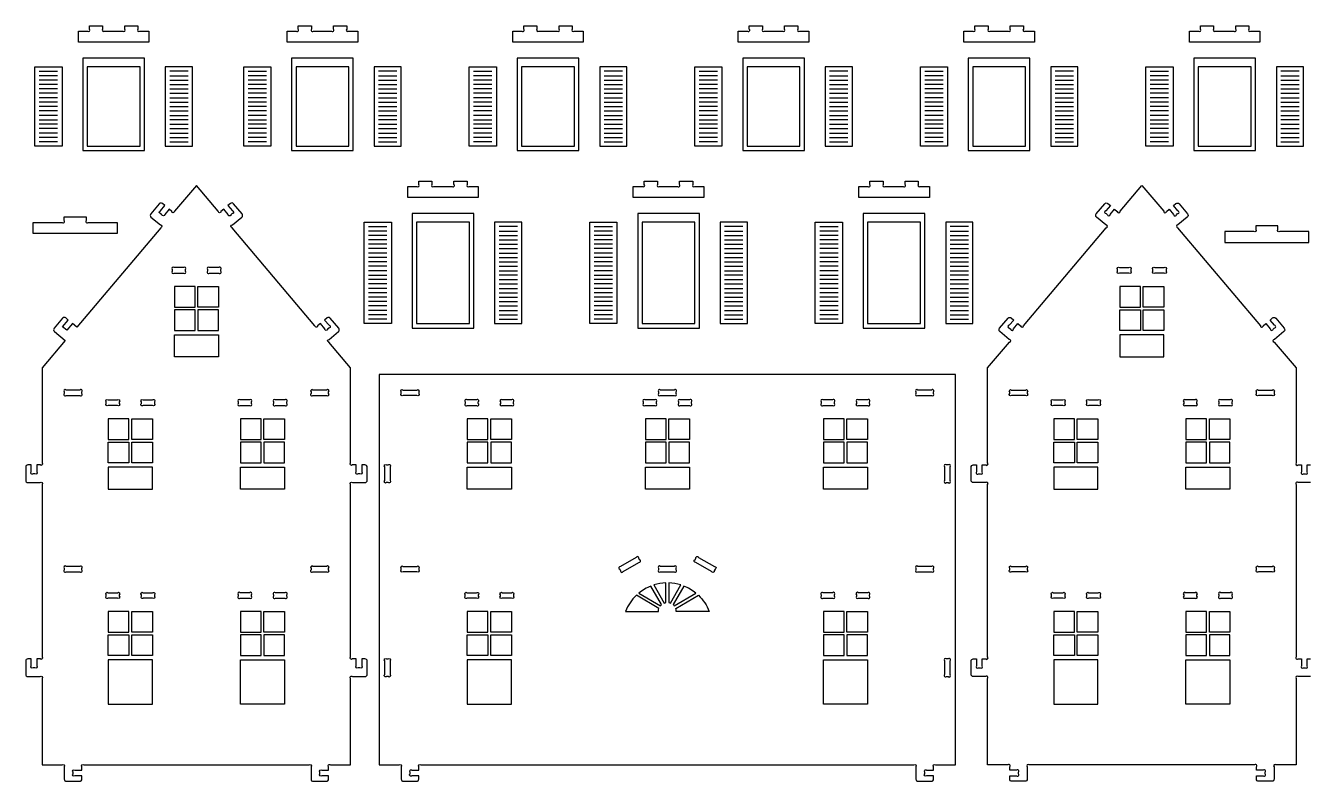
# Model space of a CAD drawing. Extents: x 5615 to 9811, y -1205 to 1893.
# Drawn here: x 5615 to 8412, y 240 to 1885 of the extents above; entities that cross this region are included whole.
import ezdxf

# ---------------------------------------------------------------- set-up
doc = ezdxf.new("R2010")
doc.units = 0
doc.header["$MEASUREMENT"] = 0
doc.layers.add('LAYER1', color=18, linetype='CONTINUOUS')

msp = doc.modelspace()

# ---------------------------------------------------------------- linework, layer by layer
at = {"layer": 'LAYER1'}
for points in [[(5730.1, 1848.8), (5730.1, 1872.8), (5749.9, 1872.8, 1), (5754.1, 1877), (5754.1, 1884.8), (5782.9, 1884.8), (5782.9, 1877, 1), (5787.2, 1872.8), (5826.7, 1872.8, 1), (5830.9, 1877), (5830.9, 1884.8), (5859.7, 1884.8), (5859.7, 1877, 1), (5864, 1872.8), (5883.7, 1872.8), (5883.7, 1848.8)], [(6185, 1848.8), (6185, 1872.8), (6204.7, 1872.8, 1), (6209, 1877), (6209, 1884.8), (6237.8, 1884.8), (6237.8, 1877, 1), (6242, 1872.8), (6281.5, 1872.8, 1), (6285.8, 1877), (6285.8, 1884.8), (6314.6, 1884.8), (6314.6, 1877, 1), (6318.8, 1872.8), (6338.6, 1872.8), (6338.6, 1848.8)], [(6676.3, 1848.8), (6676.3, 1872.8), (6696.1, 1872.8, 1), (6700.3, 1877), (6700.3, 1884.8), (6729.1, 1884.8), (6729.1, 1877, 1), (6733.4, 1872.8), (6772.9, 1872.8, 1), (6777.1, 1877), (6777.1, 1884.8), (6805.9, 1884.8), (6805.9, 1877, 1), (6810.2, 1872.8), (6829.9, 1872.8), (6829.9, 1848.8)], [(7167.7, 1848.8), (7167.7, 1872.8), (7187.5, 1872.8, 1), (7191.7, 1877), (7191.7, 1884.8), (7220.5, 1884.8), (7220.5, 1877, 1), (7224.8, 1872.8), (7264.3, 1872.8, 1), (7268.5, 1877), (7268.5, 1884.8), (7297.3, 1884.8), (7297.3, 1877, 1), (7301.6, 1872.8), (7321.3, 1872.8), (7321.3, 1848.8)], [(7659.1, 1848.8), (7659.1, 1872.8), (7678.9, 1872.8, 1), (7683.1, 1877), (7683.1, 1884.8), (7711.9, 1884.8), (7711.9, 1877, 1), (7716.2, 1872.8), (7755.7, 1872.8, 1), (7759.9, 1877), (7759.9, 1884.8), (7788.7, 1884.8), (7788.7, 1877, 1), (7793, 1872.8), (7812.7, 1872.8), (7812.7, 1848.8)], [(8150.5, 1848.8), (8150.5, 1872.8), (8170.3, 1872.8, 1), (8174.5, 1877), (8174.5, 1884.8), (8203.3, 1884.8), (8203.3, 1877, 1), (8207.6, 1872.8), (8247.1, 1872.8, 1), (8251.3, 1877), (8251.3, 1884.8), (8280.1, 1884.8), (8280.1, 1877, 1), (8284.4, 1872.8), (8304.1, 1872.8), (8304.1, 1848.8)], [(6447.5, 1510.6), (6447.5, 1534.6), (6467.3, 1534.6, 1), (6471.5, 1538.8), (6471.5, 1546.6), (6500.3, 1546.6), (6500.3, 1538.8, 1), (6504.6, 1534.6), (6544.1, 1534.6, 1), (6548.3, 1538.8), (6548.3, 1546.6), (6577.1, 1546.6), (6577.1, 1538.8, 1), (6581.4, 1534.6), (6601.1, 1534.6), (6601.1, 1510.6)], [(6938.9, 1510.6), (6938.9, 1534.6), (6958.7, 1534.6, 1), (6962.9, 1538.8), (6962.9, 1546.6), (6991.7, 1546.6), (6991.7, 1538.8, 1), (6996, 1534.6), (7035.5, 1534.6, 1), (7039.7, 1538.8), (7039.7, 1546.6), (7068.5, 1546.6), (7068.5, 1538.8, 1), (7072.8, 1534.6), (7092.5, 1534.6), (7092.5, 1510.6)], [(7430.3, 1510.6), (7430.3, 1534.6), (7450.1, 1534.6, 1), (7454.3, 1538.8), (7454.3, 1546.6), (7483.1, 1546.6), (7483.1, 1538.8, 1), (7487.4, 1534.6), (7526.9, 1534.6, 1), (7531.1, 1538.8), (7531.1, 1546.6), (7559.9, 1546.6), (7559.9, 1538.8, 1), (7564.2, 1534.6), (7583.9, 1534.6), (7583.9, 1510.6)], [(5651.2, 1139.5), (5651.2, 932.6, -1), (5646.9, 928.3), (5639.2, 928.3), (5639.2, 913.4, -1), (5634.9, 909.1), (5631.4, 909.1, -1), (5627.2, 913.4), (5627.2, 928.3), (5620, 928.3, 0.414214), (5615.2, 923.5), (5615.2, 894.7, 0.414214), (5620, 889.9), (5646.9, 889.9, -1), (5651.2, 885.7), (5651.2, 510.2, -1), (5646.9, 505.9), (5639.2, 505.9), (5639.2, 491, -1), (5634.9, 486.7), (5631.4, 486.7, -1), (5627.2, 491), (5627.2, 505.9), (5620, 505.9, 0.414214), (5615.2, 501.1), (5615.2, 472.3, 0.414214), (5620, 467.5), (5646.9, 467.5, -1), (5651.2, 463.3), (5651.2, 275.5), (5694.9, 275.5, -1), (5699.2, 271.3), (5699.2, 244.3, 0.414214), (5704, 239.5), (5732.8, 239.5, 0.414214), (5737.6, 244.3), (5737.6, 251.5), (5722.6, 251.5, -1), (5718.4, 255.8), (5718.4, 259.3, -1), (5722.6, 263.5), (5737.6, 263.5), (5737.6, 271.3, -1), (5741.8, 275.5), (6232.5, 275.5, -1), (6236.8, 271.3), (6236.8, 244.3, 0.414214), (6241.6, 239.5), (6270.4, 239.5, 0.414214), (6275.2, 244.3), (6275.2, 251.5), (6260.2, 251.5, -1), (6256, 255.8), (6256, 259.3, -1), (6260.2, 263.5), (6275.2, 263.5), (6275.2, 271.3, -1), (6279.4, 275.5), (6323.2, 275.5), (6323.2, 463.3, -1), (6327.4, 467.5), (6354.4, 467.5, 0.414214), (6359.2, 472.3), (6359.2, 501.1, 0.414214), (6354.4, 505.9), (6347.2, 505.9), (6347.2, 491, -1), (6342.9, 486.7), (6339.4, 486.7, -1), (6335.2, 491), (6335.2, 505.9), (6327.4, 505.9, -1), (6323.2, 510.2), (6323.2, 885.7, -1), (6327.4, 889.9), (6354.4, 889.9, 0.414214), (6359.2, 894.7), (6359.2, 923.5, 0.414214), (6354.4, 928.3), (6347.2, 928.3), (6347.2, 913.4, -1), (6342.9, 909.1), (6339.4, 909.1, -1), (6335.2, 913.4), (6335.2, 928.3), (6327.4, 928.3, -1), (6323.2, 932.6), (6323.2, 1139.5), (6275.6, 1195.8, -1), (6276.1, 1201.8), (6296.7, 1219.2, 0.414214), (6297.2, 1226), (6278.6, 1248, 0.414214), (6271.9, 1248.5), (6266.4, 1243.9), (6276, 1232.5, -1), (6275.5, 1226.5), (6272.9, 1224.2, -1), (6266.9, 1224.7), (6257.2, 1236.1), (6251.3, 1231.1, -1), (6245.3, 1231.6), (6065, 1444.9, -1), (6065.5, 1450.8), (6086.1, 1468.2, 0.414214), (6086.7, 1475), (6068.1, 1497, 0.414214), (6061.3, 1497.6), (6055.8, 1492.9), (6065.5, 1481.5, -1), (6065, 1475.5), (6062.3, 1473.2, -1), (6056.3, 1473.7), (6046.7, 1485.2), (6040.7, 1480.2, -1), (6034.8, 1480.7), (5987.2, 1536.9), (5939.6, 1480.7, -1), (5933.6, 1480.2), (5927.7, 1485.2), (5918, 1473.7, -1), (5912, 1473.2), (5909.4, 1475.5, -1), (5908.9, 1481.5), (5918.5, 1492.9), (5913, 1497.6, 0.414214), (5906.3, 1497), (5887.7, 1475, 0.414214), (5888.2, 1468.2), (5908.8, 1450.8, -1), (5909.3, 1444.9), (5726.3, 1228.4), (5717.1, 1236.1), (5704.7, 1221.5), (5695.6, 1229.2), (5708, 1243.9), (5702.5, 1248.5, 0.414214), (5695.7, 1248), (5677.1, 1226, 0.414214), (5677.7, 1219.2), (5701.5, 1199.1)], [(5631.8, 1456.5), (5695, 1456.5, 1), (5699.3, 1460.7), (5699.3, 1468.5), (5747.3, 1468.5), (5747.3, 1460.7, 1), (5751.5, 1456.5), (5814.7, 1456.5), (5814.7, 1432.5), (5631.8, 1432.5)], [(8410.8, 1436.9), (8347.6, 1436.9, -1), (8343.4, 1441.1), (8343.4, 1448.9), (8295.4, 1448.9), (8295.4, 1441.1, -1), (8291.1, 1436.9), (8227.9, 1436.9), (8227.9, 1412.9), (8410.8, 1412.9)], [(5938.6, 1345.9), (5958.9, 1345.9, 1), (5963.2, 1350.2), (5963.2, 1353.7, 1), (5958.9, 1357.9), (5938.6, 1357.9, 1), (5934.4, 1353.7), (5934.4, 1350.2, 1)], [(6015.4, 1345.9), (6035.7, 1345.9, 1), (6040, 1350.2), (6040, 1353.7, 1), (6035.7, 1357.9), (6015.4, 1357.9, 1), (6011.2, 1353.7), (6011.2, 1350.2, 1)], [(7998.3, 1357.9), (8018.7, 1357.9, -1), (8022.9, 1353.7), (8022.9, 1350.2, -1), (8018.7, 1345.9), (7998.3, 1345.9, -1), (7994.1, 1350.2), (7994.1, 1353.7, -1)], [(8075.1, 1357.9), (8095.5, 1357.9, -1), (8099.7, 1353.7), (8099.7, 1350.2, -1), (8095.5, 1345.9), (8075.1, 1345.9, -1), (8070.9, 1350.2), (8070.9, 1353.7, -1)], [(7588.2, 239.5, 0.414214), (7593, 244.3), (7593, 251.5), (7578, 251.5, -1), (7573.8, 255.8), (7573.8, 259.3, -1), (7578, 263.5), (7593, 263.5), (7593, 271.3, -1), (7597.2, 275.5), (7641, 275.5), (7641, 1125.3), (6385.3, 1125.3), (6385.3, 275.5), (6429.1, 275.5, -1), (6433.3, 271.3), (6433.3, 244.3, 0.414214), (6438.1, 239.5), (6466.9, 239.5, 0.414214), (6471.7, 244.3), (6471.7, 251.5), (6456.8, 251.5, -1), (6452.5, 255.8), (6452.5, 259.3, -1), (6456.8, 263.5), (6471.7, 263.5), (6471.7, 271.3, -1), (6476, 275.5), (7550.4, 275.5, -1), (7554.6, 271.3), (7554.6, 244.3, 0.414214), (7559.4, 239.5)], [(5703.4, 1079.5), (5733.3, 1079.5, 1), (5737.6, 1083.8), (5737.6, 1087.3, 1), (5733.3, 1091.5), (5703.4, 1091.5, 1), (5699.2, 1087.3), (5699.2, 1083.8, 1)], [(6236.8, 1087.3), (6236.8, 1083.8, 1), (6241, 1079.5), (6270.9, 1079.5, 1), (6275.2, 1083.8), (6275.2, 1087.3, 1), (6270.9, 1091.5), (6241, 1091.5, 1)], [(6467.5, 1079.5), (6437.6, 1079.5, -1), (6433.3, 1083.8), (6433.3, 1087.3, -1), (6437.6, 1091.5), (6467.5, 1091.5, -1), (6471.7, 1087.3), (6471.7, 1083.8, -1)], [(6998.2, 1079.5), (7028.1, 1079.5, 1), (7032.4, 1083.8), (7032.4, 1087.3, 1), (7028.1, 1091.5), (6998.2, 1091.5, 1), (6994, 1087.3), (6994, 1083.8, 1)], [(7558.8, 1079.5), (7588.8, 1079.5, 1), (7593, 1083.8), (7593, 1087.3, 1), (7588.8, 1091.5), (7558.8, 1091.5, 1), (7554.6, 1087.3), (7554.6, 1083.8, 1)], [(7793.1, 1079.5), (7763.1, 1079.5, -1), (7758.9, 1083.8), (7758.9, 1087.3, -1), (7763.1, 1091.5), (7793.1, 1091.5, -1), (7797.3, 1087.3), (7797.3, 1083.8, -1)], [(8300.7, 1091.5), (8330.7, 1091.5, -1), (8334.9, 1087.3), (8334.9, 1083.8, -1), (8330.7, 1079.5), (8300.7, 1079.5, -1), (8296.5, 1083.8), (8296.5, 1087.3, -1)], [(5794.6, 1069.9), (5814.9, 1069.9, -1), (5819.2, 1065.7), (5819.2, 1062.2, -1), (5814.9, 1057.9), (5794.6, 1057.9, -1), (5790.4, 1062.2), (5790.4, 1065.7, -1)], [(5871.4, 1069.9), (5891.7, 1069.9, -1), (5896, 1065.7), (5896, 1062.2, -1), (5891.7, 1057.9), (5871.4, 1057.9, -1), (5867.2, 1062.2), (5867.2, 1065.7, -1)], [(6082.6, 1057.9), (6102.9, 1057.9, 1), (6107.2, 1062.2), (6107.2, 1065.7, 1), (6102.9, 1069.9), (6082.6, 1069.9, 1), (6078.4, 1065.7), (6078.4, 1062.2, 1)], [(6159.4, 1057.9), (6179.7, 1057.9, 1), (6184, 1062.2), (6184, 1065.7, 1), (6179.7, 1069.9), (6159.4, 1069.9, 1), (6155.2, 1065.7), (6155.2, 1062.2, 1)], [(6576.8, 1057.9), (6597.1, 1057.9, 1), (6601.3, 1062.2), (6601.3, 1065.7, 1), (6597.1, 1069.9), (6576.8, 1069.9, 1), (6572.5, 1065.7), (6572.5, 1062.2, 1)], [(6653.6, 1057.9), (6673.9, 1057.9, 1), (6678.1, 1062.2), (6678.1, 1065.7, 1), (6673.9, 1069.9), (6653.6, 1069.9, 1), (6649.3, 1065.7), (6649.3, 1062.2, 1)], [(6964.6, 1057.9), (6984.9, 1057.9, 1), (6989.2, 1062.2), (6989.2, 1065.7, 1), (6984.9, 1069.9), (6964.6, 1069.9, 1), (6960.4, 1065.7), (6960.4, 1062.2, 1)], [(7041.4, 1057.9), (7061.7, 1057.9, 1), (7066, 1062.2), (7066, 1065.7, 1), (7061.7, 1069.9), (7041.4, 1069.9, 1), (7037.2, 1065.7), (7037.2, 1062.2, 1)], [(7348.2, 1065.7), (7348.2, 1062.2, 1), (7352.4, 1057.9), (7372.8, 1057.9, 1), (7377, 1062.2), (7377, 1065.7, 1), (7372.8, 1069.9), (7352.4, 1069.9, 1)], [(7429.2, 1057.9), (7449.6, 1057.9, 1), (7453.8, 1062.2), (7453.8, 1065.7, 1), (7449.6, 1069.9), (7429.2, 1069.9, 1), (7425, 1065.7), (7425, 1062.2, 1)], [(7854.3, 1069.9), (7874.7, 1069.9, -1), (7878.9, 1065.7), (7878.9, 1062.2, -1), (7874.7, 1057.9), (7854.3, 1057.9, -1), (7850.1, 1062.2), (7850.1, 1065.7, -1)], [(7931.1, 1069.9), (7951.5, 1069.9, -1), (7955.7, 1065.7), (7955.7, 1062.2, -1), (7951.5, 1057.9), (7931.1, 1057.9, -1), (7926.9, 1062.2), (7926.9, 1065.7, -1)], [(8142.3, 1057.9), (8162.7, 1057.9, 1), (8166.9, 1062.2), (8166.9, 1065.7, 1), (8162.7, 1069.9), (8142.3, 1069.9, 1), (8138.1, 1065.7), (8138.1, 1062.2, 1)], [(8219.1, 1057.9), (8239.5, 1057.9, 1), (8243.7, 1062.2), (8243.7, 1065.7, 1), (8239.5, 1069.9), (8219.1, 1069.9, 1), (8214.9, 1065.7), (8214.9, 1062.2, 1)], [(6409.3, 924.1), (6409.3, 894.2, -1), (6405.1, 889.9), (6401.6, 889.9, -1), (6397.3, 894.2), (6397.3, 924.1, -1), (6401.6, 928.3), (6405.1, 928.3, -1)], [(7617, 924.1), (7617, 894.2, 1), (7621.2, 889.9), (7624.8, 889.9, 1), (7629, 894.2), (7629, 924.1, 1), (7624.8, 928.3), (7621.2, 928.3, 1)], [(6945.1, 726.7), (6910.9, 707, 1), (6909.3, 701.2), (6911.1, 698.1, 1), (6916.9, 696.6), (6951.1, 716.3, 1), (6952.6, 722.1), (6950.9, 725.2, 1)], [(7081.3, 726.7), (7115.5, 707, -1), (7117, 701.2), (7115.3, 698.1, -1), (7109.5, 696.6), (7075.3, 716.3, -1), (7073.7, 722.1), (7075.5, 725.2, -1)], [(5703.4, 695.5), (5733.3, 695.5, 1), (5737.6, 699.8), (5737.6, 703.3, 1), (5733.3, 707.5), (5703.4, 707.5, 1), (5699.2, 703.3), (5699.2, 699.8, 1)], [(6236.8, 703.3), (6236.8, 699.8, 1), (6241, 695.5), (6270.9, 695.5, 1), (6275.2, 699.8), (6275.2, 703.3, 1), (6270.9, 707.5), (6241, 707.5, 1)], [(6467.5, 695.5), (6437.6, 695.5, -1), (6433.3, 699.8), (6433.3, 703.3, -1), (6437.6, 707.5), (6467.5, 707.5, -1), (6471.7, 703.3), (6471.7, 699.8, -1)], [(6998.2, 695.5), (7028.1, 695.5, 1), (7032.4, 699.8), (7032.4, 703.3, 1), (7028.1, 707.5), (6998.2, 707.5, 1), (6994, 703.3), (6994, 699.8, 1)], [(7558.8, 695.5), (7588.8, 695.5, 1), (7593, 699.8), (7593, 703.3, 1), (7588.8, 707.5), (7558.8, 707.5, 1), (7554.6, 703.3), (7554.6, 699.8, 1)], [(7763.1, 707.5), (7793.1, 707.5, -1), (7797.3, 703.3), (7797.3, 699.8, -1), (7793.1, 695.5), (7763.1, 695.5, -1), (7758.9, 699.8), (7758.9, 703.3, -1)], [(8300.7, 707.5), (8330.7, 707.5, -1), (8334.9, 703.3), (8334.9, 699.8, -1), (8330.7, 695.5), (8300.7, 695.5, -1), (8296.5, 699.8), (8296.5, 703.3, -1)], [(7006.5, 627.6, -0.044025), (7009.8, 628.5), (7009.8, 671.5, 0.067701), (6983.8, 667)], [(7016.5, 671.5), (7016.5, 628.5, -0.044025), (7019.8, 627.6), (7042.6, 667, 0.067701)], [(5794.6, 650.2), (5814.9, 650.2, -1), (5819.2, 645.9), (5819.2, 642.4, -1), (5814.9, 638.2), (5794.6, 638.2, -1), (5790.4, 642.4), (5790.4, 645.9, -1)], [(5871.4, 650.2), (5891.7, 650.2, -1), (5896, 645.9), (5896, 642.4, -1), (5891.7, 638.2), (5871.4, 638.2, -1), (5867.2, 642.4), (5867.2, 645.9, -1)], [(6082.6, 638.2), (6102.9, 638.2, 1), (6107.2, 642.4), (6107.2, 645.9, 1), (6102.9, 650.2), (6082.6, 650.2, 1), (6078.4, 645.9), (6078.4, 642.4, 1)], [(6179.7, 650.2), (6159.4, 650.2, 1), (6155.2, 645.9), (6155.2, 642.4, 1), (6159.4, 638.2), (6179.7, 638.2, 1), (6184, 642.4), (6184, 645.9, 1)], [(6576.8, 650.2), (6597.1, 650.2, -1), (6601.3, 645.9), (6601.3, 642.4, -1), (6597.1, 638.2), (6576.8, 638.2, -1), (6572.5, 642.4), (6572.5, 645.9, -1)], [(6653.6, 650.2), (6673.9, 650.2, -1), (6678.1, 645.9), (6678.1, 642.4, -1), (6673.9, 638.2), (6653.6, 638.2, -1), (6649.3, 642.4), (6649.3, 645.9, -1)], [(6994.9, 616), (6945.6, 644.5, 0.109311), (6922, 609.4), (6993.7, 609.4, -0.087672)], [(6950.9, 649.2), (6998.3, 621.9, -0.044025), (7000.7, 624.3), (6977.3, 664.7, 0.078675)], [(7049, 664.7), (7025.6, 624.3, -0.044025), (7028.1, 621.9), (7075.4, 649.2, 0.078675)], [(7104.4, 609.4), (7032.6, 609.4, 0.087672), (7031.4, 616), (7080.7, 644.5, -0.109311)], [(7372.8, 650.2), (7352.4, 650.2, 1), (7348.2, 645.9), (7348.2, 642.4, 1), (7352.4, 638.2), (7372.8, 638.2, 1), (7377, 642.4), (7377, 645.9, 1)], [(7429.2, 638.2), (7449.6, 638.2, 1), (7453.8, 642.4), (7453.8, 645.9, 1), (7449.6, 650.2), (7429.2, 650.2, 1), (7425, 645.9), (7425, 642.4, 1)], [(7874.7, 638.2), (7854.3, 638.2, -1), (7850.1, 642.4), (7850.1, 645.9, -1), (7854.3, 650.2), (7874.7, 650.2, -1), (7878.9, 645.9), (7878.9, 642.4, -1)], [(7931.1, 650.2), (7951.5, 650.2, -1), (7955.7, 645.9), (7955.7, 642.4, -1), (7951.5, 638.2), (7931.1, 638.2, -1), (7926.9, 642.4), (7926.9, 645.9, -1)], [(8142.3, 638.2), (8162.7, 638.2, 1), (8166.9, 642.4), (8166.9, 645.9, 1), (8162.7, 650.2), (8142.3, 650.2, 1), (8138.1, 645.9), (8138.1, 642.4, 1)], [(8239.5, 650.2), (8219.1, 650.2, 1), (8214.9, 645.9), (8214.9, 642.4, 1), (8219.1, 638.2), (8239.5, 638.2, 1), (8243.7, 642.4), (8243.7, 645.9, 1)], [(6409.3, 501.7), (6409.3, 471.8, -1), (6405.1, 467.5), (6401.6, 467.5, -1), (6397.3, 471.8), (6397.3, 501.7, -1), (6401.6, 505.9), (6405.1, 505.9, -1)], [(7617, 501.7), (7617, 471.8, 1), (7621.2, 467.5), (7624.8, 467.5, 1), (7629, 471.8), (7629, 501.7, 1), (7624.8, 505.9), (7621.2, 505.9, 1)]]:
    msp.add_lwpolyline(points, format="xyb", close=True, dxfattribs=at)
for points in [[(5635.2, 1795.1), (5694.4, 1795.1), (5694.4, 1622.3), (5635.2, 1622.3)], [(5874.1, 1814.3), (5739.7, 1814.3), (5739.7, 1612.7), (5874.1, 1612.7)], [(5864.5, 1795.1), (5749.3, 1795.1), (5749.3, 1622.3), (5864.5, 1622.3)], [(5978.6, 1795.1), (5919.4, 1795.1), (5919.4, 1622.3), (5978.6, 1622.3)], [(6090.1, 1795.1), (6149.2, 1795.1), (6149.2, 1622.3), (6090.1, 1622.3)], [(6329, 1814.3), (6194.6, 1814.3), (6194.6, 1612.7), (6329, 1612.7)], [(6319.4, 1795.1), (6204.2, 1795.1), (6204.2, 1622.3), (6319.4, 1622.3)], [(6433.4, 1795.1), (6374.3, 1795.1), (6374.3, 1622.3), (6433.4, 1622.3)], [(6581.5, 1795.1), (6640.6, 1795.1), (6640.6, 1622.3), (6581.5, 1622.3)], [(6820.3, 1814.3), (6685.9, 1814.3), (6685.9, 1612.7), (6820.3, 1612.7)], [(6810.7, 1795.1), (6695.5, 1795.1), (6695.5, 1622.3), (6810.7, 1622.3)], [(6924.8, 1795.1), (6865.7, 1795.1), (6865.7, 1622.3), (6924.8, 1622.3)], [(7072.9, 1795.1), (7132, 1795.1), (7132, 1622.3), (7072.9, 1622.3)], [(7311.7, 1814.3), (7177.3, 1814.3), (7177.3, 1612.7), (7311.7, 1612.7)], [(7302.1, 1795.1), (7186.9, 1795.1), (7186.9, 1622.3), (7302.1, 1622.3)], [(7416.2, 1795.1), (7357.1, 1795.1), (7357.1, 1622.3), (7416.2, 1622.3)], [(7564.3, 1795.1), (7623.4, 1795.1), (7623.4, 1622.3), (7564.3, 1622.3)], [(7803.1, 1814.3), (7668.7, 1814.3), (7668.7, 1612.7), (7803.1, 1612.7)], [(7793.5, 1795.1), (7678.3, 1795.1), (7678.3, 1622.3), (7793.5, 1622.3)], [(7907.6, 1795.1), (7848.5, 1795.1), (7848.5, 1622.3), (7907.6, 1622.3)], [(8055.7, 1795.1), (8114.8, 1795.1), (8114.8, 1622.3), (8055.7, 1622.3)], [(8294.5, 1814.3), (8160.1, 1814.3), (8160.1, 1612.7), (8294.5, 1612.7)], [(8284.9, 1795.1), (8169.7, 1795.1), (8169.7, 1622.3), (8284.9, 1622.3)], [(8399, 1795.1), (8339.9, 1795.1), (8339.9, 1622.3), (8399, 1622.3)], [(6352.6, 1456.9), (6411.8, 1456.9), (6411.8, 1236.1), (6352.6, 1236.1)], [(6591.5, 1476.1), (6457.1, 1476.1), (6457.1, 1226.5), (6591.5, 1226.5)], [(6581.9, 1456.9), (6466.7, 1456.9), (6466.7, 1236.1), (6581.9, 1236.1)], [(6696, 1456.9), (6636.8, 1456.9), (6636.8, 1236.1), (6696, 1236.1)], [(6844, 1456.9), (6903.2, 1456.9), (6903.2, 1236.1), (6844, 1236.1)], [(7082.9, 1476.1), (6948.5, 1476.1), (6948.5, 1226.5), (7082.9, 1226.5)], [(7073.3, 1456.9), (6958.1, 1456.9), (6958.1, 1236.1), (7073.3, 1236.1)], [(7187.4, 1456.9), (7128.2, 1456.9), (7128.2, 1236.1), (7187.4, 1236.1)], [(7335.4, 1456.9), (7394.6, 1456.9), (7394.6, 1236.1), (7335.4, 1236.1)], [(7574.3, 1476.1), (7439.9, 1476.1), (7439.9, 1226.5), (7574.3, 1226.5)], [(7564.7, 1456.9), (7449.5, 1456.9), (7449.5, 1236.1), (7564.7, 1236.1)], [(7678.8, 1456.9), (7619.6, 1456.9), (7619.6, 1236.1), (7678.8, 1236.1)], [(5984.2, 1272.1), (5984.2, 1317.1), (5939.2, 1317.1), (5939.2, 1272.1)], [(5990.2, 1317.1), (6035.2, 1317.1), (6035.2, 1272.1), (5990.2, 1272.1)], [(8043.9, 1317.1), (7998.9, 1317.1), (7998.9, 1272.1), (8043.9, 1272.1)], [(8049.9, 1272.1), (8049.9, 1317.1), (8094.9, 1317.1), (8094.9, 1272.1)], [(5939.2, 1221.1), (5984.2, 1221.1), (5984.2, 1266.1), (5939.2, 1266.1)], [(6035.2, 1221.1), (6035.2, 1266.1), (5990.2, 1266.1), (5990.2, 1221.1)], [(7998.9, 1221.1), (7998.9, 1266.1), (8043.9, 1266.1), (8043.9, 1221.1)], [(8094.9, 1221.1), (8049.9, 1221.1), (8049.9, 1266.1), (8094.9, 1266.1)], [(6035.2, 1163.5), (5939.2, 1163.5), (5939.2, 1211.5), (6035.2, 1211.5)], [(7998.9, 1163.5), (8094.9, 1163.5), (8094.9, 1211.5), (7998.9, 1211.5)], [(5840.2, 1029.1), (5795.2, 1029.1), (5795.2, 984.1), (5840.2, 984.1)], [(5846.2, 984.1), (5846.2, 1029.1), (5891.2, 1029.1), (5891.2, 984.1)], [(6128.2, 984.1), (6128.2, 1029.1), (6083.2, 1029.1), (6083.2, 984.1)], [(6134.2, 1029.1), (6179.2, 1029.1), (6179.2, 984.1), (6134.2, 984.1)], [(6622.3, 984.1), (6622.3, 1029.1), (6577.3, 1029.1), (6577.3, 984.1)], [(6628.3, 1029.1), (6673.3, 1029.1), (6673.3, 984.1), (6628.3, 984.1)], [(7010.2, 984.1), (7010.2, 1029.1), (6965.2, 1029.1), (6965.2, 984.1)], [(7016.2, 1029.1), (7061.2, 1029.1), (7061.2, 984.1), (7016.2, 984.1)], [(7398, 984.1), (7398, 1029.1), (7353, 1029.1), (7353, 984.1)], [(7404, 1029.1), (7449, 1029.1), (7449, 984.1), (7404, 984.1)], [(7899.9, 1029.1), (7854.9, 1029.1), (7854.9, 984.1), (7899.9, 984.1)], [(7905.9, 984.1), (7905.9, 1029.1), (7950.9, 1029.1), (7950.9, 984.1)], [(8187.9, 984.1), (8187.9, 1029.1), (8142.9, 1029.1), (8142.9, 984.1)], [(8193.9, 1029.1), (8238.9, 1029.1), (8238.9, 984.1), (8193.9, 984.1)], [(5795.2, 933.1), (5795.2, 978.1), (5840.2, 978.1), (5840.2, 933.1)], [(5891.2, 933.1), (5846.2, 933.1), (5846.2, 978.1), (5891.2, 978.1)], [(6083.2, 933.1), (6128.2, 933.1), (6128.2, 978.1), (6083.2, 978.1)], [(6179.2, 933.1), (6179.2, 978.1), (6134.2, 978.1), (6134.2, 933.1)], [(6577.3, 933.1), (6622.3, 933.1), (6622.3, 978.1), (6577.3, 978.1)], [(6673.3, 933.1), (6673.3, 978.1), (6628.3, 978.1), (6628.3, 933.1)], [(6965.2, 933.1), (7010.2, 933.1), (7010.2, 978.1), (6965.2, 978.1)], [(7061.2, 933.1), (7061.2, 978.1), (7016.2, 978.1), (7016.2, 933.1)], [(7353, 933.1), (7398, 933.1), (7398, 978.1), (7353, 978.1)], [(7449, 933.1), (7449, 978.1), (7404, 978.1), (7404, 933.1)], [(7854.9, 933.1), (7854.9, 978.1), (7899.9, 978.1), (7899.9, 933.1)], [(7950.9, 933.1), (7905.9, 933.1), (7905.9, 978.1), (7950.9, 978.1)], [(8142.9, 933.1), (8187.9, 933.1), (8187.9, 978.1), (8142.9, 978.1)], [(8238.9, 933.1), (8238.9, 978.1), (8193.9, 978.1), (8193.9, 933.1)], [(5795.2, 875.5), (5891.2, 875.5), (5891.2, 923.5), (5795.2, 923.5)], [(6179.2, 875.5), (6083.2, 875.5), (6083.2, 923.5), (6179.2, 923.5)], [(6673.3, 875.5), (6577.3, 875.5), (6577.3, 923.5), (6673.3, 923.5)], [(7061.2, 875.5), (6965.2, 875.5), (6965.2, 923.5), (7061.2, 923.5)], [(7449, 875.5), (7353, 875.5), (7353, 923.5), (7449, 923.5)], [(7854.9, 875.5), (7950.9, 875.5), (7950.9, 923.5), (7854.9, 923.5)], [(8238.9, 875.5), (8142.9, 875.5), (8142.9, 923.5), (8238.9, 923.5)], [(5840.2, 609.4), (5795.2, 609.4), (5795.2, 564.4), (5840.2, 564.4)], [(5846.2, 564.4), (5846.2, 609.4), (5891.2, 609.4), (5891.2, 564.4)], [(6128.2, 564.4), (6128.2, 609.4), (6083.2, 609.4), (6083.2, 564.4)], [(6134.2, 609.4), (6179.2, 609.4), (6179.2, 564.4), (6134.2, 564.4)], [(6622.3, 609.4), (6577.3, 609.4), (6577.3, 564.4), (6622.3, 564.4)], [(6628.3, 564.4), (6628.3, 609.4), (6673.3, 609.4), (6673.3, 564.4)], [(7398, 564.4), (7398, 609.4), (7353, 609.4), (7353, 564.4)], [(7404, 609.4), (7449, 609.4), (7449, 564.4), (7404, 564.4)], [(7899.9, 609.4), (7854.9, 609.4), (7854.9, 564.4), (7899.9, 564.4)], [(7905.9, 564.4), (7905.9, 609.4), (7950.9, 609.4), (7950.9, 564.4)], [(8187.9, 564.4), (8187.9, 609.4), (8142.9, 609.4), (8142.9, 564.4)], [(8193.9, 609.4), (8238.9, 609.4), (8238.9, 564.4), (8193.9, 564.4)], [(5795.2, 513.4), (5795.2, 558.4), (5840.2, 558.4), (5840.2, 513.4)], [(5891.2, 513.4), (5846.2, 513.4), (5846.2, 558.4), (5891.2, 558.4)], [(6083.2, 513.4), (6128.2, 513.4), (6128.2, 558.4), (6083.2, 558.4)], [(6179.2, 513.4), (6179.2, 558.4), (6134.2, 558.4), (6134.2, 513.4)], [(6577.3, 513.4), (6577.3, 558.4), (6622.3, 558.4), (6622.3, 513.4)], [(6673.3, 513.4), (6628.3, 513.4), (6628.3, 558.4), (6673.3, 558.4)], [(7353, 513.4), (7398, 513.4), (7398, 558.4), (7353, 558.4)], [(7449, 513.4), (7449, 558.4), (7404, 558.4), (7404, 513.4)], [(7854.9, 513.4), (7854.9, 558.4), (7899.9, 558.4), (7899.9, 513.4)], [(7950.9, 513.4), (7905.9, 513.4), (7905.9, 558.4), (7950.9, 558.4)], [(8142.9, 513.4), (8187.9, 513.4), (8187.9, 558.4), (8142.9, 558.4)], [(8238.9, 513.4), (8238.9, 558.4), (8193.9, 558.4), (8193.9, 513.4)], [(5795.2, 407.8), (5891.2, 407.8), (5891.2, 503.8), (5795.2, 503.8)], [(6179.2, 407.8), (6083.2, 407.8), (6083.2, 503.8), (6179.2, 503.8)], [(6577.3, 407.8), (6673.3, 407.8), (6673.3, 503.8), (6577.3, 503.8)], [(7449, 407.8), (7353, 407.8), (7353, 503.8), (7449, 503.8)], [(7854.9, 407.8), (7950.9, 407.8), (7950.9, 503.8), (7854.9, 503.8)], [(8238.9, 407.8), (8142.9, 407.8), (8142.9, 503.8), (8238.9, 503.8)]]:
    msp.add_lwpolyline(points, close=True, dxfattribs=at)
for points in [[(5644.8, 1785.5), (5684.8, 1785.5)], [(5684.8, 1775.9), (5644.8, 1775.9)], [(5684.8, 1766.3), (5644.8, 1766.3)], [(5969, 1785.5), (5929, 1785.5)], [(5929, 1775.9), (5969, 1775.9)], [(5929, 1766.3), (5969, 1766.3)], [(6099.7, 1785.5), (6139.6, 1785.5)], [(6139.6, 1775.9), (6099.7, 1775.9)], [(6139.6, 1766.3), (6099.7, 1766.3)], [(6423.8, 1785.5), (6383.9, 1785.5)], [(6383.9, 1775.9), (6423.8, 1775.9)], [(6383.9, 1766.3), (6423.8, 1766.3)], [(6591.1, 1785.5), (6631, 1785.5)], [(6631, 1775.9), (6591.1, 1775.9)], [(6631, 1766.3), (6591.1, 1766.3)], [(6915.2, 1785.5), (6875.3, 1785.5)], [(6875.3, 1775.9), (6915.2, 1775.9)], [(6875.3, 1766.3), (6915.2, 1766.3)], [(7082.5, 1785.5), (7122.4, 1785.5)], [(7122.4, 1775.9), (7082.5, 1775.9)], [(7122.4, 1766.3), (7082.5, 1766.3)], [(7406.6, 1785.5), (7366.7, 1785.5)], [(7366.7, 1775.9), (7406.6, 1775.9)], [(7366.7, 1766.3), (7406.6, 1766.3)], [(7573.9, 1785.5), (7613.8, 1785.5)], [(7613.8, 1775.9), (7573.9, 1775.9)], [(7613.8, 1766.3), (7573.9, 1766.3)], [(7898, 1785.5), (7858.1, 1785.5)], [(7858.1, 1775.9), (7898, 1775.9)], [(7858.1, 1766.3), (7898, 1766.3)], [(8065.3, 1785.5), (8105.2, 1785.5)], [(8105.2, 1775.9), (8065.3, 1775.9)], [(8105.2, 1766.3), (8065.3, 1766.3)], [(8389.4, 1785.5), (8349.5, 1785.5)], [(8349.5, 1775.9), (8389.4, 1775.9)], [(8349.5, 1766.3), (8389.4, 1766.3)], [(5684.8, 1756.7), (5644.8, 1756.7)], [(5684.8, 1747.1), (5644.8, 1747.1)], [(5684.8, 1737.5), (5644.8, 1737.5)], [(5929, 1756.7), (5969, 1756.7)], [(5929, 1747.1), (5969, 1747.1)], [(5929, 1737.5), (5969, 1737.5)], [(6139.6, 1756.7), (6099.7, 1756.7)], [(6139.6, 1747.1), (6099.7, 1747.1)], [(6139.6, 1737.5), (6099.7, 1737.5)], [(6383.9, 1756.7), (6423.8, 1756.7)], [(6383.9, 1747.1), (6423.8, 1747.1)], [(6383.9, 1737.5), (6423.8, 1737.5)], [(6631, 1756.7), (6591.1, 1756.7)], [(6631, 1747.1), (6591.1, 1747.1)], [(6631, 1737.5), (6591.1, 1737.5)], [(6875.3, 1756.7), (6915.2, 1756.7)], [(6875.3, 1747.1), (6915.2, 1747.1)], [(6875.3, 1737.5), (6915.2, 1737.5)], [(7122.4, 1756.7), (7082.5, 1756.7)], [(7122.4, 1747.1), (7082.5, 1747.1)], [(7122.4, 1737.5), (7082.5, 1737.5)], [(7366.7, 1756.7), (7406.6, 1756.7)], [(7366.7, 1747.1), (7406.6, 1747.1)], [(7366.7, 1737.5), (7406.6, 1737.5)], [(7613.8, 1756.7), (7573.9, 1756.7)], [(7613.8, 1747.1), (7573.9, 1747.1)], [(7613.8, 1737.5), (7573.9, 1737.5)], [(7858.1, 1756.7), (7898, 1756.7)], [(7858.1, 1747.1), (7898, 1747.1)], [(7858.1, 1737.5), (7898, 1737.5)], [(8105.2, 1756.7), (8065.3, 1756.7)], [(8105.2, 1747.1), (8065.3, 1747.1)], [(8105.2, 1737.5), (8065.3, 1737.5)], [(8349.5, 1756.7), (8389.4, 1756.7)], [(8349.5, 1747.1), (8389.4, 1747.1)], [(8349.5, 1737.5), (8389.4, 1737.5)], [(5684.8, 1727.9), (5644.8, 1727.9)], [(5684.8, 1718.3), (5644.8, 1718.3)], [(5684.8, 1708.7), (5644.8, 1708.7)], [(5929, 1727.9), (5969, 1727.9)], [(5929, 1718.3), (5969, 1718.3)], [(5929, 1708.7), (5969, 1708.7)], [(6139.6, 1727.9), (6099.7, 1727.9)], [(6139.6, 1718.3), (6099.7, 1718.3)], [(6139.6, 1708.7), (6099.7, 1708.7)], [(6383.9, 1727.9), (6423.8, 1727.9)], [(6383.9, 1718.3), (6423.8, 1718.3)], [(6383.9, 1708.7), (6423.8, 1708.7)], [(6631, 1727.9), (6591.1, 1727.9)], [(6631, 1718.3), (6591.1, 1718.3)], [(6631, 1708.7), (6591.1, 1708.7)], [(6875.3, 1727.9), (6915.2, 1727.9)], [(6875.3, 1718.3), (6915.2, 1718.3)], [(6875.3, 1708.7), (6915.2, 1708.7)], [(7122.4, 1727.9), (7082.5, 1727.9)], [(7122.4, 1718.3), (7082.5, 1718.3)], [(7122.4, 1708.7), (7082.5, 1708.7)], [(7366.7, 1727.9), (7406.6, 1727.9)], [(7366.7, 1718.3), (7406.6, 1718.3)], [(7366.7, 1708.7), (7406.6, 1708.7)], [(7613.8, 1727.9), (7573.9, 1727.9)], [(7613.8, 1718.3), (7573.9, 1718.3)], [(7613.8, 1708.7), (7573.9, 1708.7)], [(7858.1, 1727.9), (7898, 1727.9)], [(7858.1, 1718.3), (7898, 1718.3)], [(7858.1, 1708.7), (7898, 1708.7)], [(8105.2, 1727.9), (8065.3, 1727.9)], [(8105.2, 1718.3), (8065.3, 1718.3)], [(8105.2, 1708.7), (8065.3, 1708.7)], [(8349.5, 1727.9), (8389.4, 1727.9)], [(8349.5, 1718.3), (8389.4, 1718.3)], [(8349.5, 1708.7), (8389.4, 1708.7)], [(5684.8, 1699.1), (5644.8, 1699.1)], [(5684.8, 1689.5), (5644.8, 1689.5)], [(5644.8, 1679.9), (5684.8, 1679.9)], [(5929, 1699.1), (5969, 1699.1)], [(5929, 1689.5), (5969, 1689.5)], [(5969, 1679.9), (5929, 1679.9)], [(6139.6, 1699.1), (6099.7, 1699.1)], [(6139.6, 1689.5), (6099.7, 1689.5)], [(6099.7, 1679.9), (6139.6, 1679.9)], [(6383.9, 1699.1), (6423.8, 1699.1)], [(6383.9, 1689.5), (6423.8, 1689.5)], [(6423.8, 1679.9), (6383.9, 1679.9)], [(6631, 1699.1), (6591.1, 1699.1)], [(6631, 1689.5), (6591.1, 1689.5)], [(6591.1, 1679.9), (6631, 1679.9)], [(6875.3, 1699.1), (6915.2, 1699.1)], [(6875.3, 1689.5), (6915.2, 1689.5)], [(6915.2, 1679.9), (6875.3, 1679.9)], [(7122.4, 1699.1), (7082.5, 1699.1)], [(7122.4, 1689.5), (7082.5, 1689.5)], [(7082.5, 1679.9), (7122.4, 1679.9)], [(7366.7, 1699.1), (7406.6, 1699.1)], [(7366.7, 1689.5), (7406.6, 1689.5)], [(7406.6, 1679.9), (7366.7, 1679.9)], [(7613.8, 1699.1), (7573.9, 1699.1)], [(7613.8, 1689.5), (7573.9, 1689.5)], [(7573.9, 1679.9), (7613.8, 1679.9)], [(7858.1, 1699.1), (7898, 1699.1)], [(7858.1, 1689.5), (7898, 1689.5)], [(7898, 1679.9), (7858.1, 1679.9)], [(8105.2, 1699.1), (8065.3, 1699.1)], [(8105.2, 1689.5), (8065.3, 1689.5)], [(8065.3, 1679.9), (8105.2, 1679.9)], [(8349.5, 1699.1), (8389.4, 1699.1)], [(8349.5, 1689.5), (8389.4, 1689.5)], [(8389.4, 1679.9), (8349.5, 1679.9)], [(5684.8, 1670.3), (5644.8, 1670.3)], [(5684.8, 1660.7), (5644.8, 1660.7)], [(5684.8, 1651.1), (5644.8, 1651.1)], [(5929, 1670.3), (5969, 1670.3)], [(5929, 1660.7), (5969, 1660.7)], [(5929, 1651.1), (5969, 1651.1)], [(6139.6, 1670.3), (6099.7, 1670.3)], [(6139.6, 1660.7), (6099.7, 1660.7)], [(6139.6, 1651.1), (6099.7, 1651.1)], [(6383.9, 1670.3), (6423.8, 1670.3)], [(6383.9, 1660.7), (6423.8, 1660.7)], [(6383.9, 1651.1), (6423.8, 1651.1)], [(6631, 1670.3), (6591.1, 1670.3)], [(6631, 1660.7), (6591.1, 1660.7)], [(6631, 1651.1), (6591.1, 1651.1)], [(6875.3, 1670.3), (6915.2, 1670.3)], [(6875.3, 1660.7), (6915.2, 1660.7)], [(6875.3, 1651.1), (6915.2, 1651.1)], [(7122.4, 1670.3), (7082.5, 1670.3)], [(7122.4, 1660.7), (7082.5, 1660.7)], [(7122.4, 1651.1), (7082.5, 1651.1)], [(7366.7, 1670.3), (7406.6, 1670.3)], [(7366.7, 1660.7), (7406.6, 1660.7)], [(7366.7, 1651.1), (7406.6, 1651.1)], [(7613.8, 1670.3), (7573.9, 1670.3)], [(7613.8, 1660.7), (7573.9, 1660.7)], [(7613.8, 1651.1), (7573.9, 1651.1)], [(7858.1, 1670.3), (7898, 1670.3)], [(7858.1, 1660.7), (7898, 1660.7)], [(7858.1, 1651.1), (7898, 1651.1)], [(8105.2, 1670.3), (8065.3, 1670.3)], [(8105.2, 1660.7), (8065.3, 1660.7)], [(8105.2, 1651.1), (8065.3, 1651.1)], [(8349.5, 1670.3), (8389.4, 1670.3)], [(8349.5, 1660.7), (8389.4, 1660.7)], [(8349.5, 1651.1), (8389.4, 1651.1)], [(5684.8, 1641.5), (5644.8, 1641.5)], [(5684.8, 1631.9), (5644.8, 1631.9)], [(5929, 1641.5), (5969, 1641.5)], [(5929, 1631.9), (5969, 1631.9)], [(6139.6, 1641.5), (6099.7, 1641.5)], [(6139.6, 1631.9), (6099.7, 1631.9)], [(6383.9, 1641.5), (6423.8, 1641.5)], [(6383.9, 1631.9), (6423.8, 1631.9)], [(6631, 1641.5), (6591.1, 1641.5)], [(6631, 1631.9), (6591.1, 1631.9)], [(6875.3, 1641.5), (6915.2, 1641.5)], [(6875.3, 1631.9), (6915.2, 1631.9)], [(7122.4, 1641.5), (7082.5, 1641.5)], [(7122.4, 1631.9), (7082.5, 1631.9)], [(7366.7, 1641.5), (7406.6, 1641.5)], [(7366.7, 1631.9), (7406.6, 1631.9)], [(7613.8, 1641.5), (7573.9, 1641.5)], [(7613.8, 1631.9), (7573.9, 1631.9)], [(7858.1, 1641.5), (7898, 1641.5)], [(7858.1, 1631.9), (7898, 1631.9)], [(8105.2, 1641.5), (8065.3, 1641.5)], [(8105.2, 1631.9), (8065.3, 1631.9)], [(8349.5, 1641.5), (8389.4, 1641.5)], [(8349.5, 1631.9), (8389.4, 1631.9)], [(6362.2, 1447.3), (6402.2, 1447.3)], [(6402.2, 1437.7), (6362.2, 1437.7)], [(6402.2, 1428.1), (6362.2, 1428.1)], [(6686.4, 1447.3), (6646.4, 1447.3)], [(6646.4, 1437.7), (6686.4, 1437.7)], [(6646.4, 1428.1), (6686.4, 1428.1)], [(6853.6, 1447.3), (6893.6, 1447.3)], [(6893.6, 1437.7), (6853.6, 1437.7)], [(6893.6, 1428.1), (6853.6, 1428.1)], [(7177.8, 1447.3), (7137.8, 1447.3)], [(7137.8, 1437.7), (7177.8, 1437.7)], [(7137.8, 1428.1), (7177.8, 1428.1)], [(7345, 1447.3), (7385, 1447.3)], [(7385, 1437.7), (7345, 1437.7)], [(7385, 1428.1), (7345, 1428.1)], [(7669.2, 1447.3), (7629.2, 1447.3)], [(7629.2, 1437.7), (7669.2, 1437.7)], [(7629.2, 1428.1), (7669.2, 1428.1)], [(6402.2, 1418.5), (6362.2, 1418.5)], [(6402.2, 1408.9), (6362.2, 1408.9)], [(6402.2, 1399.3), (6362.2, 1399.3)], [(6646.4, 1418.5), (6686.4, 1418.5)], [(6646.4, 1408.9), (6686.4, 1408.9)], [(6646.4, 1399.3), (6686.4, 1399.3)], [(6893.6, 1418.5), (6853.6, 1418.5)], [(6893.6, 1408.9), (6853.6, 1408.9)], [(6893.6, 1399.3), (6853.6, 1399.3)], [(7137.8, 1418.5), (7177.8, 1418.5)], [(7137.8, 1408.9), (7177.8, 1408.9)], [(7137.8, 1399.3), (7177.8, 1399.3)], [(7385, 1418.5), (7345, 1418.5)], [(7385, 1408.9), (7345, 1408.9)], [(7385, 1399.3), (7345, 1399.3)], [(7629.2, 1418.5), (7669.2, 1418.5)], [(7629.2, 1408.9), (7669.2, 1408.9)], [(7629.2, 1399.3), (7669.2, 1399.3)], [(6402.2, 1389.7), (6362.2, 1389.7)], [(6402.2, 1380.1), (6362.2, 1380.1)], [(6402.2, 1370.5), (6362.2, 1370.5)], [(6646.4, 1389.7), (6686.4, 1389.7)], [(6646.4, 1380.1), (6686.4, 1380.1)], [(6646.4, 1370.5), (6686.4, 1370.5)], [(6893.6, 1389.7), (6853.6, 1389.7)], [(6893.6, 1380.1), (6853.6, 1380.1)], [(6893.6, 1370.5), (6853.6, 1370.5)], [(7137.8, 1389.7), (7177.8, 1389.7)], [(7137.8, 1380.1), (7177.8, 1380.1)], [(7137.8, 1370.5), (7177.8, 1370.5)], [(7385, 1389.7), (7345, 1389.7)], [(7385, 1380.1), (7345, 1380.1)], [(7385, 1370.5), (7345, 1370.5)], [(7629.2, 1389.7), (7669.2, 1389.7)], [(7629.2, 1380.1), (7669.2, 1380.1)], [(7629.2, 1370.5), (7669.2, 1370.5)], [(6402.2, 1360.9), (6362.2, 1360.9)], [(6402.2, 1351.3), (6362.2, 1351.3)], [(6646.4, 1360.9), (6686.4, 1360.9)], [(6646.4, 1351.3), (6686.4, 1351.3)], [(6893.6, 1360.9), (6853.6, 1360.9)], [(6893.6, 1351.3), (6853.6, 1351.3)], [(7137.8, 1360.9), (7177.8, 1360.9)], [(7137.8, 1351.3), (7177.8, 1351.3)], [(7385, 1360.9), (7345, 1360.9)], [(7385, 1351.3), (7345, 1351.3)], [(7629.2, 1360.9), (7669.2, 1360.9)], [(7629.2, 1351.3), (7669.2, 1351.3)], [(6362.2, 1341.7), (6402.2, 1341.7)], [(6402.2, 1332.1), (6362.2, 1332.1)], [(6402.2, 1322.5), (6362.2, 1322.5)], [(6686.4, 1341.7), (6646.4, 1341.7)], [(6646.4, 1332.1), (6686.4, 1332.1)], [(6646.4, 1322.5), (6686.4, 1322.5)], [(6853.6, 1341.7), (6893.6, 1341.7)], [(6893.6, 1332.1), (6853.6, 1332.1)], [(6893.6, 1322.5), (6853.6, 1322.5)], [(7177.8, 1341.7), (7137.8, 1341.7)], [(7137.8, 1332.1), (7177.8, 1332.1)], [(7137.8, 1322.5), (7177.8, 1322.5)], [(7345, 1341.7), (7385, 1341.7)], [(7385, 1332.1), (7345, 1332.1)], [(7385, 1322.5), (7345, 1322.5)], [(7669.2, 1341.7), (7629.2, 1341.7)], [(7629.2, 1332.1), (7669.2, 1332.1)], [(7629.2, 1322.5), (7669.2, 1322.5)], [(6402.2, 1312.9), (6362.2, 1312.9)], [(6402.2, 1303.3), (6362.2, 1303.3)], [(6402.2, 1293.7), (6362.2, 1293.7)], [(6646.4, 1312.9), (6686.4, 1312.9)], [(6646.4, 1303.3), (6686.4, 1303.3)], [(6646.4, 1293.7), (6686.4, 1293.7)], [(6893.6, 1312.9), (6853.6, 1312.9)], [(6893.6, 1303.3), (6853.6, 1303.3)], [(6893.6, 1293.7), (6853.6, 1293.7)], [(7137.8, 1312.9), (7177.8, 1312.9)], [(7137.8, 1303.3), (7177.8, 1303.3)], [(7137.8, 1293.7), (7177.8, 1293.7)], [(7385, 1312.9), (7345, 1312.9)], [(7385, 1303.3), (7345, 1303.3)], [(7385, 1293.7), (7345, 1293.7)], [(7629.2, 1312.9), (7669.2, 1312.9)], [(7629.2, 1303.3), (7669.2, 1303.3)], [(7629.2, 1293.7), (7669.2, 1293.7)], [(6402.2, 1284.1), (6362.2, 1284.1)], [(6402.2, 1274.5), (6362.2, 1274.5)], [(6402.2, 1264.9), (6362.2, 1264.9)], [(6646.4, 1284.1), (6686.4, 1284.1)], [(6646.4, 1274.5), (6686.4, 1274.5)], [(6646.4, 1264.9), (6686.4, 1264.9)], [(6893.6, 1284.1), (6853.6, 1284.1)], [(6893.6, 1274.5), (6853.6, 1274.5)], [(6893.6, 1264.9), (6853.6, 1264.9)], [(7137.8, 1284.1), (7177.8, 1284.1)], [(7137.8, 1274.5), (7177.8, 1274.5)], [(7137.8, 1264.9), (7177.8, 1264.9)], [(7385, 1284.1), (7345, 1284.1)], [(7385, 1274.5), (7345, 1274.5)], [(7385, 1264.9), (7345, 1264.9)], [(7629.2, 1284.1), (7669.2, 1284.1)], [(7629.2, 1274.5), (7669.2, 1274.5)], [(7629.2, 1264.9), (7669.2, 1264.9)], [(6402.2, 1255.3), (6362.2, 1255.3)], [(6402.2, 1245.7), (6362.2, 1245.7)], [(6646.4, 1255.3), (6686.4, 1255.3)], [(6646.4, 1245.7), (6686.4, 1245.7)], [(6893.6, 1255.3), (6853.6, 1255.3)], [(6893.6, 1245.7), (6853.6, 1245.7)], [(7137.8, 1255.3), (7177.8, 1255.3)], [(7137.8, 1245.7), (7177.8, 1245.7)], [(7385, 1255.3), (7345, 1255.3)], [(7385, 1245.7), (7345, 1245.7)], [(7629.2, 1255.3), (7669.2, 1255.3)], [(7629.2, 1245.7), (7669.2, 1245.7)]]:
    msp.add_lwpolyline(points, dxfattribs=at)
for points in [[(8414.1, 467.5), (8387.1, 467.5, 1), (8382.9, 463.3), (8382.9, 275.5), (8339.1, 275.5, 1), (8334.9, 271.3), (8334.9, 244.3, -0.414214), (8330.1, 239.5), (8301.3, 239.5, -0.414214), (8296.5, 244.3), (8296.5, 251.5), (8311.5, 251.5, 1), (8315.7, 255.8), (8315.7, 259.3, 1), (8311.5, 263.5), (8296.5, 263.5), (8296.5, 271.3, 1), (8292.3, 275.5), (7801.5, 275.5, 1), (7797.3, 271.3), (7797.3, 244.3, -0.414214), (7792.5, 239.5), (7763.7, 239.5, -0.414214), (7758.9, 244.3), (7758.9, 251.5), (7773.9, 251.5, 1), (7778.1, 255.8), (7778.1, 259.3, 1), (7773.9, 263.5), (7758.9, 263.5), (7758.9, 271.3, 1), (7754.7, 275.5), (7710.9, 275.5), (7710.9, 463.3, 1), (7706.7, 467.5), (7679.7, 467.5, -0.414214), (7674.9, 472.3), (7674.9, 501.1, -0.414214), (7679.7, 505.9), (7686.9, 505.9), (7686.9, 491, 1), (7691.1, 486.7), (7694.7, 486.7, 1), (7698.9, 491), (7698.9, 505.9), (7706.7, 505.9, 1), (7710.9, 510.2), (7710.9, 885.7, 1), (7706.7, 889.9), (7679.7, 889.9, -0.414214), (7674.9, 894.7), (7674.9, 923.5, -0.414214), (7679.7, 928.3), (7686.9, 928.3), (7686.9, 913.4, 1), (7691.1, 909.1), (7694.7, 909.1, 1), (7698.9, 913.4), (7698.9, 928.3), (7706.7, 928.3, 1), (7710.9, 932.6), (7710.9, 1139.5), (7758.5, 1195.8, 1), (7758, 1201.8), (7737.4, 1219.2, -0.414214), (7736.8, 1226), (7755.4, 1248, -0.414214), (7762.2, 1248.5), (7767.7, 1243.9), (7758, 1232.5, 1), (7758.5, 1226.5), (7761.2, 1224.2, 1), (7767.2, 1224.7), (7776.9, 1236.1), (7782.8, 1231.1, 1), (7788.8, 1231.6), (7969, 1444.9, 1), (7968.5, 1450.8), (7948, 1468.2, -0.414214), (7947.4, 1475), (7966, 1497, -0.414214), (7972.8, 1497.6), (7978.3, 1492.9), (7968.6, 1481.5, 1), (7969.1, 1475.5), (7971.8, 1473.2, 1), (7977.8, 1473.7), (7987.4, 1485.2), (7993.3, 1480.2, 1), (7999.3, 1480.7), (8046.9, 1536.9), (8094.5, 1480.7, 1), (8100.5, 1480.2), (8106.4, 1485.2), (8116.1, 1473.7, 1), (8122, 1473.2), (8124.7, 1475.5, 1), (8125.2, 1481.5), (8115.6, 1492.9), (8121.1, 1497.6, -0.414214), (8127.8, 1497), (8146.4, 1475, -0.414214), (8145.8, 1468.2), (8125.3, 1450.8, 1), (8124.8, 1444.9), (8305, 1231.6, 1), (8311, 1231.1), (8317, 1236.1), (8326.6, 1224.7, 1), (8332.6, 1224.2), (8335.3, 1226.5, 1), (8335.8, 1232.5), (8326.1, 1243.9), (8331.6, 1248.5, -0.414214), (8338.4, 1248), (8357, 1226, -0.414214), (8356.4, 1219.2), (8335.8, 1201.8, 1), (8335.3, 1195.8), (8382.9, 1139.5), (8382.9, 932.6, 1), (8387.1, 928.3), (8394.9, 928.3), (8394.9, 913.4, 1), (8399.1, 909.1), (8402.7, 909.1, 1), (8406.9, 913.4), (8406.9, 928.3), (8414.1, 928.3, -0.414214)], [(8414.1, 889.9), (8387.1, 889.9, 1), (8382.9, 885.7), (8382.9, 510.2, 1), (8387.1, 505.9), (8394.9, 505.9), (8394.9, 491, 1), (8399.1, 486.7), (8402.7, 486.7, 1), (8406.9, 491), (8406.9, 505.9), (8414.1, 505.9, -0.414214)]]:
    msp.add_lwpolyline(points, format="xyb", dxfattribs=at)

doc.saveas('drawing.dxf')
